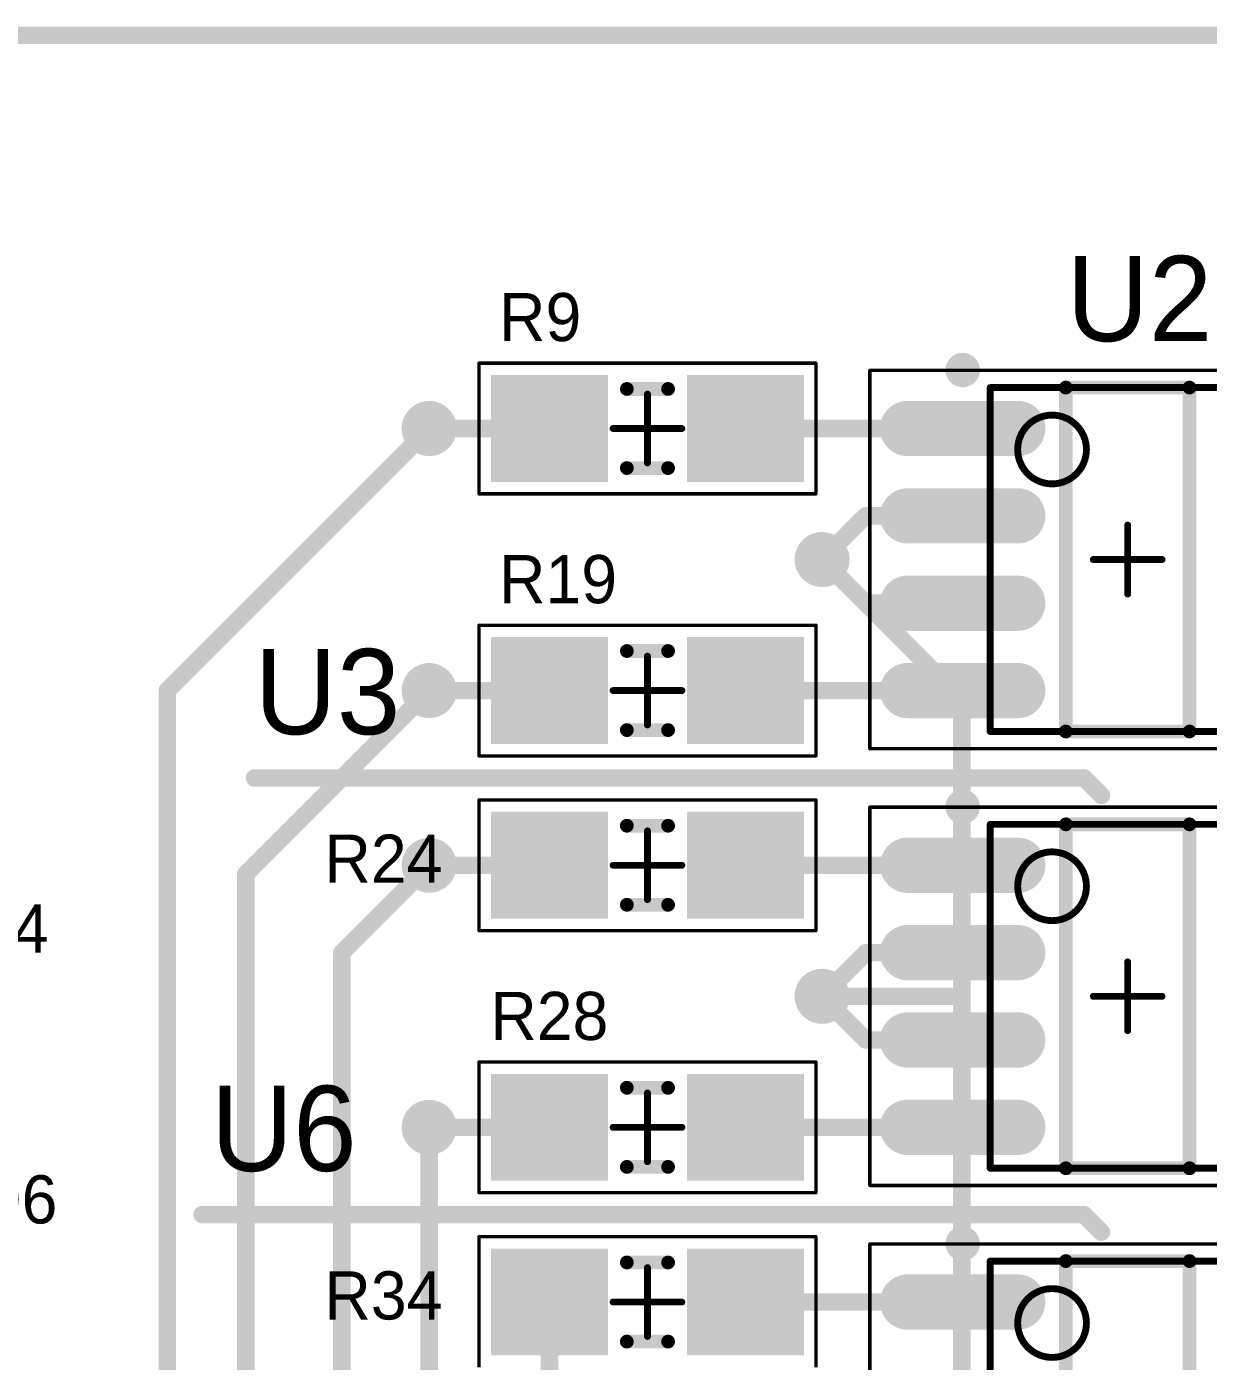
# Model space of a CAD drawing. Header units: millimetres. Extents: x 37 to 246, y 26 to 184.
# Drawn here: x 169.41 to 186.59, y 164.24 to 183.64 of the extents above; entities that cross this region are included whole.
import ezdxf

# ---------------------------------------------------------------- set-up
doc = ezdxf.new("R2010")
doc.units = ezdxf.units.MM
for name, color, linetype in [('BottomLayer', 5, 'Continuous'), ('KeepOutLayer', 6, 'Continuous'), ('Mechanical13', 56, 'Continuous'), ('Mechanical15', 56, 'Continuous'), ('MultiLayer', 9, 'Continuous'), ('TopLayer', 1, 'Continuous'), ('TopOverlay', 2, 'Continuous'), ('TopPaste', 8, 'Continuous'), ('TopSolder', 216, 'Continuous'), ('ViaHoleLayer', 16, 'Continuous')]:
    doc.layers.add(name, color=color, linetype=linetype)

msp = doc.modelspace()

# ---------------------------------------------------------------- linework, layer by layer
at = {"layer": 'BottomLayer'}
for points, const_width in [([(175.06, 177.8, 1), (175.46, 177.8, 1)], 0.4), ([(175.196, 177.8, 1), (175.323, 177.8, 1)], 0.127), ([(180.775, 175.895, 1), (181.175, 175.895, 1)], 0.4), ([(180.911, 175.895, 1), (181.038, 175.895, 1)], 0.127), ([(175.06, 173.99, 1), (175.46, 173.99, 1)], 0.4), ([(171.387, 173.99, 1), (171.513, 173.99, 1)], 0.127), ([(171.387, 173.99, 1), (171.513, 173.99, 1)], 0.127), ([(175.196, 173.99, 1), (175.323, 173.99, 1)], 0.127), ([(182.944, 173.863, 1), (183.071, 173.863, 1)], 0.127), ([(182.944, 173.863, 1), (183.071, 173.863, 1)], 0.127), ([(175.06, 171.45, 1), (175.46, 171.45, 1)], 0.4), ([(175.196, 171.45, 1), (175.323, 171.45, 1)], 0.127), ([(172.53, 171.323, 1), (172.656, 171.323, 1)], 0.127), ([(172.53, 171.323, 1), (172.656, 171.323, 1)], 0.127), ([(173.927, 170.18, 1), (174.054, 170.18, 1)], 0.127), ([(173.927, 170.18, 1), (174.054, 170.18, 1)], 0.127), ([(180.775, 169.545, 1), (181.175, 169.545, 1)], 0.4), ([(180.911, 169.545, 1), (181.038, 169.545, 1)], 0.127), ([(182.944, 169.545, 1), (183.071, 169.545, 1)], 0.127), ([(182.944, 169.545, 1), (183.071, 169.545, 1)], 0.127), ([(182.944, 169.545, 1), (183.071, 169.545, 1)], 0.127), ([(175.06, 167.64, 1), (175.46, 167.64, 1)], 0.4), ([(175.196, 167.64, 1), (175.323, 167.64, 1)], 0.127)]:
    msp.add_lwpolyline(points, format="xyb", close=True, dxfattribs=dict(at, const_width=const_width))
at = {"layer": 'BottomLayer', "const_width": 0.254}
for points in [[(171.45, 173.99), (175.26, 177.8)], [(180.975, 175.895), (183.007, 173.863)], [(171.45, 160.041), (171.45, 173.99)], [(172.593, 171.323), (175.26, 173.99)], [(183.007, 169.545), (183.007, 173.863)], [(173.99, 170.18), (175.26, 171.45)], [(172.593, 160.542), (172.593, 171.323)], [(173.99, 161.297), (173.99, 170.18)], [(180.975, 169.545), (183.007, 169.545)], [(183.007, 163.195), (183.007, 169.545)], [(175.26, 161.925), (175.26, 167.64)]]:
    msp.add_lwpolyline(points, dxfattribs=at)
at = {"layer": 'KeepOutLayer', "const_width": 0.254}
msp.add_lwpolyline([(37.465, 183.515), (245.745, 183.515)], dxfattribs=at)
at = {"layer": 'Mechanical13', "const_width": 0.1}
for points in [[(183.42, 178.395), (187.42, 178.395)], [(183.42, 173.395), (183.42, 178.395)], [(183.42, 173.395), (187.42, 173.395)], [(183.42, 167.045), (183.42, 172.045)], [(183.42, 172.045), (187.42, 172.045)], [(183.42, 167.045), (187.42, 167.045)], [(183.42, 165.695), (187.42, 165.695)], [(183.42, 160.695), (183.42, 165.695)]]:
    msp.add_lwpolyline(points, dxfattribs=at)
at = {"layer": 'Mechanical13'}
for points, const_width in [([(183.395, 178.395, 1), (183.445, 178.395, 1)], 0.05), ([(183.395, 178.395, 1), (183.445, 178.395, 1)], 0.05), ([(184.82, 177.495, 1), (183.82, 177.495, 1)], 0.1), ([(183.795, 177.495, 1), (183.845, 177.495, 1)], 0.05), ([(184.795, 177.495, 1), (184.845, 177.495, 1)], 0.05), ([(183.395, 173.395, 1), (183.445, 173.395, 1)], 0.05), ([(183.395, 173.395, 1), (183.445, 173.395, 1)], 0.05), ([(183.395, 172.045, 1), (183.445, 172.045, 1)], 0.05), ([(183.395, 172.045, 1), (183.445, 172.045, 1)], 0.05), ([(184.82, 171.145, 1), (183.82, 171.145, 1)], 0.1), ([(183.795, 171.145, 1), (183.845, 171.145, 1)], 0.05), ([(184.795, 171.145, 1), (184.845, 171.145, 1)], 0.05), ([(183.395, 167.045, 1), (183.445, 167.045, 1)], 0.05), ([(183.395, 167.045, 1), (183.445, 167.045, 1)], 0.05), ([(183.395, 165.695, 1), (183.445, 165.695, 1)], 0.05), ([(183.395, 165.695, 1), (183.445, 165.695, 1)], 0.05), ([(184.82, 164.795, 1), (183.82, 164.795, 1)], 0.1), ([(183.795, 164.795, 1), (183.845, 164.795, 1)], 0.05), ([(184.795, 164.795, 1), (184.845, 164.795, 1)], 0.05)]:
    msp.add_lwpolyline(points, format="xyb", close=True, dxfattribs=dict(at, const_width=const_width))
at = {"layer": 'Mechanical15'}
for points, const_width in [([(175.985, 178.75), (180.885, 178.75)], 0.05), ([(175.985, 176.85), (175.985, 178.75)], 0.05), ([(180.885, 176.85), (180.885, 178.75)], 0.05), ([(181.67, 178.645), (189.17, 178.645)], 0.05), ([(181.67, 173.145), (181.67, 178.645)], 0.05), ([(178.435, 177.3), (178.435, 178.3)], 0.1), ([(177.935, 177.8), (178.935, 177.8)], 0.1), ([(175.985, 176.85), (180.885, 176.85)], 0.05), ([(185.42, 175.395), (185.42, 176.395)], 0.1), ([(184.92, 175.895), (185.92, 175.895)], 0.1), ([(175.985, 173.04), (175.985, 174.94)], 0.05), ([(175.985, 174.94), (180.885, 174.94)], 0.05), ([(180.885, 173.04), (180.885, 174.94)], 0.05), ([(178.435, 173.49), (178.435, 174.49)], 0.1), ([(177.935, 173.99), (178.935, 173.99)], 0.1), ([(181.67, 173.145), (189.17, 173.145)], 0.05), ([(175.985, 173.04), (180.885, 173.04)], 0.05), ([(175.985, 172.4), (180.885, 172.4)], 0.05), ([(175.985, 170.5), (175.985, 172.4)], 0.05), ([(180.885, 170.5), (180.885, 172.4)], 0.05), ([(181.67, 166.795), (181.67, 172.295)], 0.05), ([(181.67, 172.295), (189.17, 172.295)], 0.05), ([(178.435, 170.95), (178.435, 171.95)], 0.1), ([(177.935, 171.45), (178.935, 171.45)], 0.1), ([(175.985, 170.5), (180.885, 170.5)], 0.05), ([(185.42, 169.045), (185.42, 170.045)], 0.1), ([(184.92, 169.545), (185.92, 169.545)], 0.1), ([(175.985, 166.69), (175.985, 168.59)], 0.05), ([(175.985, 168.59), (180.885, 168.59)], 0.05), ([(180.885, 166.69), (180.885, 168.59)], 0.05), ([(178.435, 167.14), (178.435, 168.14)], 0.1), ([(177.935, 167.64), (178.935, 167.64)], 0.1), ([(175.985, 166.69), (180.885, 166.69)], 0.05), ([(181.67, 166.795), (189.17, 166.795)], 0.05), ([(175.985, 166.05), (180.885, 166.05)], 0.05), ([(175.985, 164.15), (175.985, 166.05)], 0.05), ([(180.885, 164.15), (180.885, 166.05)], 0.05), ([(181.67, 165.945), (189.17, 165.945)], 0.05), ([(181.67, 160.445), (181.67, 165.945)], 0.05), ([(178.435, 164.6), (178.435, 165.6)], 0.1), ([(177.935, 165.1), (178.935, 165.1)], 0.1)]:
    msp.add_lwpolyline(points, dxfattribs=dict(at, const_width=const_width))
for points, const_width in [([(175.973, 178.75, 1), (175.997, 178.75, 1)], 0.025), ([(175.973, 178.75, 1), (175.997, 178.75, 1)], 0.025), ([(180.873, 178.75, 1), (180.897, 178.75, 1)], 0.025), ([(180.873, 178.75, 1), (180.897, 178.75, 1)], 0.025), ([(181.658, 178.645, 1), (181.682, 178.645, 1)], 0.025), ([(181.658, 178.645, 1), (181.682, 178.645, 1)], 0.025), ([(178.41, 178.3, 1), (178.46, 178.3, 1)], 0.05), ([(177.91, 177.8, 1), (177.96, 177.8, 1)], 0.05), ([(178.91, 177.8, 1), (178.96, 177.8, 1)], 0.05), ([(178.41, 177.3, 1), (178.46, 177.3, 1)], 0.05), ([(175.973, 176.85, 1), (175.997, 176.85, 1)], 0.025), ([(175.973, 176.85, 1), (175.997, 176.85, 1)], 0.025), ([(180.873, 176.85, 1), (180.897, 176.85, 1)], 0.025), ([(180.873, 176.85, 1), (180.897, 176.85, 1)], 0.025), ([(185.395, 176.395, 1), (185.445, 176.395, 1)], 0.05), ([(184.895, 175.895, 1), (184.945, 175.895, 1)], 0.05), ([(185.895, 175.895, 1), (185.945, 175.895, 1)], 0.05), ([(185.395, 175.395, 1), (185.445, 175.395, 1)], 0.05), ([(175.973, 174.94, 1), (175.997, 174.94, 1)], 0.025), ([(175.973, 174.94, 1), (175.997, 174.94, 1)], 0.025), ([(180.873, 174.94, 1), (180.897, 174.94, 1)], 0.025), ([(180.873, 174.94, 1), (180.897, 174.94, 1)], 0.025), ([(178.41, 174.49, 1), (178.46, 174.49, 1)], 0.05), ([(177.91, 173.99, 1), (177.96, 173.99, 1)], 0.05), ([(178.91, 173.99, 1), (178.96, 173.99, 1)], 0.05), ([(178.41, 173.49, 1), (178.46, 173.49, 1)], 0.05), ([(181.658, 173.145, 1), (181.682, 173.145, 1)], 0.025), ([(181.658, 173.145, 1), (181.682, 173.145, 1)], 0.025), ([(175.973, 173.04, 1), (175.997, 173.04, 1)], 0.025), ([(175.973, 173.04, 1), (175.997, 173.04, 1)], 0.025), ([(180.873, 173.04, 1), (180.897, 173.04, 1)], 0.025), ([(180.873, 173.04, 1), (180.897, 173.04, 1)], 0.025), ([(175.973, 172.4, 1), (175.997, 172.4, 1)], 0.025), ([(175.973, 172.4, 1), (175.997, 172.4, 1)], 0.025), ([(180.873, 172.4, 1), (180.897, 172.4, 1)], 0.025), ([(180.873, 172.4, 1), (180.897, 172.4, 1)], 0.025), ([(181.658, 172.295, 1), (181.682, 172.295, 1)], 0.025), ([(181.658, 172.295, 1), (181.682, 172.295, 1)], 0.025), ([(178.41, 171.95, 1), (178.46, 171.95, 1)], 0.05), ([(177.91, 171.45, 1), (177.96, 171.45, 1)], 0.05), ([(178.91, 171.45, 1), (178.96, 171.45, 1)], 0.05), ([(178.41, 170.95, 1), (178.46, 170.95, 1)], 0.05), ([(175.973, 170.5, 1), (175.997, 170.5, 1)], 0.025), ([(175.973, 170.5, 1), (175.997, 170.5, 1)], 0.025), ([(180.873, 170.5, 1), (180.897, 170.5, 1)], 0.025), ([(180.873, 170.5, 1), (180.897, 170.5, 1)], 0.025), ([(185.395, 170.045, 1), (185.445, 170.045, 1)], 0.05), ([(184.895, 169.545, 1), (184.945, 169.545, 1)], 0.05), ([(185.895, 169.545, 1), (185.945, 169.545, 1)], 0.05), ([(185.395, 169.045, 1), (185.445, 169.045, 1)], 0.05), ([(175.973, 168.59, 1), (175.997, 168.59, 1)], 0.025), ([(175.973, 168.59, 1), (175.997, 168.59, 1)], 0.025), ([(180.873, 168.59, 1), (180.897, 168.59, 1)], 0.025), ([(180.873, 168.59, 1), (180.897, 168.59, 1)], 0.025), ([(178.41, 168.14, 1), (178.46, 168.14, 1)], 0.05), ([(177.91, 167.64, 1), (177.96, 167.64, 1)], 0.05), ([(178.91, 167.64, 1), (178.96, 167.64, 1)], 0.05), ([(178.41, 167.14, 1), (178.46, 167.14, 1)], 0.05), ([(175.973, 166.69, 1), (175.997, 166.69, 1)], 0.025), ([(175.973, 166.69, 1), (175.997, 166.69, 1)], 0.025), ([(180.873, 166.69, 1), (180.897, 166.69, 1)], 0.025), ([(180.873, 166.69, 1), (180.897, 166.69, 1)], 0.025), ([(181.658, 166.795, 1), (181.682, 166.795, 1)], 0.025), ([(181.658, 166.795, 1), (181.682, 166.795, 1)], 0.025), ([(175.973, 166.05, 1), (175.997, 166.05, 1)], 0.025), ([(175.973, 166.05, 1), (175.997, 166.05, 1)], 0.025), ([(180.873, 166.05, 1), (180.897, 166.05, 1)], 0.025), ([(180.873, 166.05, 1), (180.897, 166.05, 1)], 0.025), ([(181.658, 165.945, 1), (181.682, 165.945, 1)], 0.025), ([(181.658, 165.945, 1), (181.682, 165.945, 1)], 0.025), ([(178.41, 165.6, 1), (178.46, 165.6, 1)], 0.05), ([(177.91, 165.1, 1), (177.96, 165.1, 1)], 0.05), ([(178.91, 165.1, 1), (178.96, 165.1, 1)], 0.05), ([(178.41, 164.6, 1), (178.46, 164.6, 1)], 0.05)]:
    msp.add_lwpolyline(points, format="xyb", close=True, dxfattribs=dict(at, const_width=const_width))
at = {"layer": 'MultiLayer', "const_width": 0.4}
for points in [[(175.06, 177.8, 1), (175.46, 177.8, 1)], [(180.775, 175.895, 1), (181.175, 175.895, 1)], [(175.06, 173.99, 1), (175.46, 173.99, 1)], [(175.06, 171.45, 1), (175.46, 171.45, 1)], [(180.775, 169.545, 1), (181.175, 169.545, 1)], [(175.06, 167.64, 1), (175.46, 167.64, 1)]]:
    msp.add_lwpolyline(points, format="xyb", close=True, dxfattribs=at)
at = {"layer": 'TopLayer'}
for points, const_width in [([(175.06, 177.8, 1), (175.46, 177.8, 1)], 0.4), ([(182.07, 177.8, 1), (182.37, 177.8, 1)], 0.3), ([(183.67, 177.8, 1), (183.97, 177.8, 1)], 0.3), ([(175.196, 177.8, 1), (175.323, 177.8, 1)], 0.127), ([(176.946, 177.8, 1), (177.073, 177.8, 1)], 0.127), ([(179.796, 177.8, 1), (179.923, 177.8, 1)], 0.127), ([(182.956, 177.8, 1), (183.083, 177.8, 1)], 0.127), ([(182.07, 176.53, 1), (182.37, 176.53, 1)], 0.3), ([(183.67, 176.53, 1), (183.97, 176.53, 1)], 0.3), ([(181.547, 176.53, 1), (181.673, 176.53, 1)], 0.127), ([(181.547, 176.53, 1), (181.673, 176.53, 1)], 0.127), ([(182.956, 176.53, 1), (183.083, 176.53, 1)], 0.127), ([(180.775, 175.895, 1), (181.175, 175.895, 1)], 0.4), ([(180.911, 175.895, 1), (181.038, 175.895, 1)], 0.127), ([(180.911, 175.895, 1), (181.038, 175.895, 1)], 0.127), ([(182.07, 175.26, 1), (182.37, 175.26, 1)], 0.3), ([(183.67, 175.26, 1), (183.97, 175.26, 1)], 0.3), ([(181.547, 175.26, 1), (181.673, 175.26, 1)], 0.127), ([(181.547, 175.26, 1), (181.673, 175.26, 1)], 0.127), ([(182.956, 175.26, 1), (183.083, 175.26, 1)], 0.127), ([(175.06, 173.99, 1), (175.46, 173.99, 1)], 0.4), ([(182.07, 173.99, 1), (182.37, 173.99, 1)], 0.3), ([(183.67, 173.99, 1), (183.97, 173.99, 1)], 0.3), ([(175.196, 173.99, 1), (175.323, 173.99, 1)], 0.127), ([(176.946, 173.99, 1), (177.073, 173.99, 1)], 0.127), ([(179.796, 173.99, 1), (179.923, 173.99, 1)], 0.127), ([(182.956, 173.99, 1), (183.083, 173.99, 1)], 0.127), ([(175.06, 171.45, 1), (175.46, 171.45, 1)], 0.4), ([(182.07, 171.45, 1), (182.37, 171.45, 1)], 0.3), ([(183.67, 171.45, 1), (183.97, 171.45, 1)], 0.3), ([(175.196, 171.45, 1), (175.323, 171.45, 1)], 0.127), ([(176.946, 171.45, 1), (177.073, 171.45, 1)], 0.127), ([(179.796, 171.45, 1), (179.923, 171.45, 1)], 0.127), ([(182.956, 171.45, 1), (183.083, 171.45, 1)], 0.127), ([(182.07, 170.18, 1), (182.37, 170.18, 1)], 0.3), ([(183.67, 170.18, 1), (183.97, 170.18, 1)], 0.3), ([(181.547, 170.18, 1), (181.673, 170.18, 1)], 0.127), ([(181.547, 170.18, 1), (181.673, 170.18, 1)], 0.127), ([(182.956, 170.18, 1), (183.083, 170.18, 1)], 0.127), ([(180.775, 169.545, 1), (181.175, 169.545, 1)], 0.4), ([(180.911, 169.545, 1), (181.038, 169.545, 1)], 0.127), ([(180.911, 169.545, 1), (181.038, 169.545, 1)], 0.127), ([(182.07, 168.91, 1), (182.37, 168.91, 1)], 0.3), ([(183.67, 168.91, 1), (183.97, 168.91, 1)], 0.3), ([(181.547, 168.91, 1), (181.673, 168.91, 1)], 0.127), ([(181.547, 168.91, 1), (181.673, 168.91, 1)], 0.127), ([(182.956, 168.91, 1), (183.083, 168.91, 1)], 0.127), ([(175.06, 167.64, 1), (175.46, 167.64, 1)], 0.4), ([(182.07, 167.64, 1), (182.37, 167.64, 1)], 0.3), ([(183.67, 167.64, 1), (183.97, 167.64, 1)], 0.3), ([(175.196, 167.64, 1), (175.323, 167.64, 1)], 0.127), ([(176.946, 167.64, 1), (177.073, 167.64, 1)], 0.127), ([(179.796, 167.64, 1), (179.923, 167.64, 1)], 0.127), ([(182.956, 167.64, 1), (183.083, 167.64, 1)], 0.127), ([(182.07, 165.1, 1), (182.37, 165.1, 1)], 0.3), ([(183.67, 165.1, 1), (183.97, 165.1, 1)], 0.3), ([(176.946, 165.1, 1), (177.073, 165.1, 1)], 0.127), ([(179.796, 165.1, 1), (179.923, 165.1, 1)], 0.127), ([(182.956, 165.1, 1), (183.083, 165.1, 1)], 0.127)]:
    msp.add_lwpolyline(points, format="xyb", close=True, dxfattribs=dict(at, const_width=const_width))
for points, const_width in [([(182.22, 177.8), (183.82, 177.8)], 0.6), ([(175.26, 177.8), (177.01, 177.8)], 0.254), ([(179.86, 177.8), (183.02, 177.8)], 0.254), ([(182.22, 176.53), (183.82, 176.53)], 0.6), ([(180.975, 175.895), (181.61, 176.53)], 0.254), ([(181.61, 176.53), (183.02, 176.53)], 0.254), ([(180.975, 175.895), (181.61, 175.26)], 0.254), ([(182.22, 175.26), (183.82, 175.26)], 0.6), ([(181.61, 175.26), (183.02, 175.26)], 0.254), ([(182.22, 173.99), (183.82, 173.99)], 0.6), ([(175.26, 173.99), (177.01, 173.99)], 0.254), ([(179.86, 173.99), (183.02, 173.99)], 0.254), ([(182.22, 171.45), (183.82, 171.45)], 0.6), ([(175.26, 171.45), (177.01, 171.45)], 0.254), ([(179.86, 171.45), (183.02, 171.45)], 0.254), ([(182.22, 170.18), (183.82, 170.18)], 0.6), ([(180.975, 169.545), (181.61, 170.18)], 0.254), ([(181.61, 170.18), (183.02, 170.18)], 0.254), ([(180.975, 169.545), (181.61, 168.91)], 0.254), ([(182.22, 168.91), (183.82, 168.91)], 0.6), ([(181.61, 168.91), (183.02, 168.91)], 0.254), ([(182.22, 167.64), (183.82, 167.64)], 0.6), ([(175.26, 167.64), (177.01, 167.64)], 0.254), ([(179.86, 167.64), (183.02, 167.64)], 0.254), ([(182.22, 165.1), (183.82, 165.1)], 0.6), ([(177.01, 163.604), (177.01, 165.1)], 0.254), ([(179.86, 165.1), (183.02, 165.1)], 0.254)]:
    msp.add_lwpolyline(points, dxfattribs=dict(at, const_width=const_width))
for points in [[(177.76, 177.125), (177.76, 178.475), (176.26, 177.125), (176.26, 178.475)], [(180.61, 177.125), (180.61, 178.475), (179.11, 177.125), (179.11, 178.475)], [(177.76, 173.315), (177.76, 174.665), (176.26, 173.315), (176.26, 174.665)], [(180.61, 173.315), (180.61, 174.665), (179.11, 173.315), (179.11, 174.665)], [(177.76, 170.775), (177.76, 172.125), (176.26, 170.775), (176.26, 172.125)], [(180.61, 170.775), (180.61, 172.125), (179.11, 170.775), (179.11, 172.125)], [(177.76, 166.965), (177.76, 168.315), (176.26, 166.965), (176.26, 168.315)], [(180.61, 166.965), (180.61, 168.315), (179.11, 166.965), (179.11, 168.315)], [(176.26, 165.775), (176.26, 164.425), (177.76, 165.775), (177.76, 164.425)], [(179.11, 165.775), (179.11, 164.425), (180.61, 165.775), (180.61, 164.425)]]:
    msp.add_solid(points, dxfattribs=at)
at = {"layer": 'TopOverlay'}
for points, const_width in [([(183.145, 178.65, 1), (182.895, 178.65, 1)], 0.25), ([(182.832, 178.65, 1), (182.957, 178.65, 1)], 0.125), ([(183.083, 178.65, 1), (183.207, 178.65, 1)], 0.125), ([(178.085, 178.375, 1), (178.185, 178.375, 1)], 0.1), ([(178.685, 178.375, 1), (178.785, 178.375, 1)], 0.1), ([(184.47, 178.395, 1), (184.57, 178.395, 1)], 0.1), ([(184.47, 178.395, 1), (184.57, 178.395, 1)], 0.1), ([(186.27, 178.395, 1), (186.37, 178.395, 1)], 0.1), ([(186.27, 178.395, 1), (186.37, 178.395, 1)], 0.1), ([(178.085, 177.225, 1), (178.185, 177.225, 1)], 0.1), ([(178.685, 177.225, 1), (178.785, 177.225, 1)], 0.1), ([(178.085, 174.565, 1), (178.185, 174.565, 1)], 0.1), ([(178.685, 174.565, 1), (178.785, 174.565, 1)], 0.1), ([(178.085, 173.415, 1), (178.185, 173.415, 1)], 0.1), ([(178.685, 173.415, 1), (178.785, 173.415, 1)], 0.1), ([(184.47, 173.395, 1), (184.57, 173.395, 1)], 0.1), ([(184.47, 173.395, 1), (184.57, 173.395, 1)], 0.1), ([(186.27, 173.395, 1), (186.37, 173.395, 1)], 0.1), ([(186.27, 173.395, 1), (186.37, 173.395, 1)], 0.1), ([(172.656, 172.72, 1), (172.784, 172.72, 1)], 0.127), ([(184.721, 172.72, 1), (184.849, 172.72, 1)], 0.127), ([(184.721, 172.72, 1), (184.849, 172.72, 1)], 0.127), ([(183.145, 172.3, 1), (182.895, 172.3, 1)], 0.25), ([(184.976, 172.466, 1), (185.102, 172.466, 1)], 0.127), ([(182.832, 172.3, 1), (182.957, 172.3, 1)], 0.125), ([(183.083, 172.3, 1), (183.207, 172.3, 1)], 0.125), ([(178.085, 172.025, 1), (178.185, 172.025, 1)], 0.1), ([(178.685, 172.025, 1), (178.785, 172.025, 1)], 0.1), ([(184.47, 172.045, 1), (184.57, 172.045, 1)], 0.1), ([(184.47, 172.045, 1), (184.57, 172.045, 1)], 0.1), ([(186.27, 172.045, 1), (186.37, 172.045, 1)], 0.1), ([(186.27, 172.045, 1), (186.37, 172.045, 1)], 0.1), ([(178.085, 170.875, 1), (178.185, 170.875, 1)], 0.1), ([(178.685, 170.875, 1), (178.785, 170.875, 1)], 0.1), ([(178.085, 168.215, 1), (178.185, 168.215, 1)], 0.1), ([(178.685, 168.215, 1), (178.785, 168.215, 1)], 0.1), ([(178.085, 167.065, 1), (178.185, 167.065, 1)], 0.1), ([(178.685, 167.065, 1), (178.785, 167.065, 1)], 0.1), ([(184.47, 167.045, 1), (184.57, 167.045, 1)], 0.1), ([(184.47, 167.045, 1), (184.57, 167.045, 1)], 0.1), ([(186.27, 167.045, 1), (186.37, 167.045, 1)], 0.1), ([(186.27, 167.045, 1), (186.37, 167.045, 1)], 0.1), ([(171.894, 166.37, 1), (172.022, 166.37, 1)], 0.127), ([(184.721, 166.37, 1), (184.849, 166.37, 1)], 0.127), ([(184.721, 166.37, 1), (184.849, 166.37, 1)], 0.127), ([(183.145, 165.95, 1), (182.895, 165.95, 1)], 0.25), ([(184.976, 166.116, 1), (185.102, 166.116, 1)], 0.127), ([(182.832, 165.95, 1), (182.957, 165.95, 1)], 0.125), ([(183.083, 165.95, 1), (183.207, 165.95, 1)], 0.125), ([(178.085, 165.675, 1), (178.185, 165.675, 1)], 0.1), ([(178.685, 165.675, 1), (178.785, 165.675, 1)], 0.1), ([(184.47, 165.695, 1), (184.57, 165.695, 1)], 0.1), ([(184.47, 165.695, 1), (184.57, 165.695, 1)], 0.1), ([(186.27, 165.695, 1), (186.37, 165.695, 1)], 0.1), ([(186.27, 165.695, 1), (186.37, 165.695, 1)], 0.1), ([(178.085, 164.525, 1), (178.185, 164.525, 1)], 0.1), ([(178.685, 164.525, 1), (178.785, 164.525, 1)], 0.1)]:
    msp.add_lwpolyline(points, format="xyb", close=True, dxfattribs=dict(at, const_width=const_width))
for points, const_width in [([(178.135, 178.375), (178.735, 178.375)], 0.2), ([(184.52, 178.395), (186.32, 178.395)], 0.2), ([(184.52, 173.395), (184.52, 178.395)], 0.2), ([(186.32, 173.395), (186.32, 178.395)], 0.2), ([(178.135, 177.225), (178.735, 177.225)], 0.2), ([(178.135, 174.565), (178.735, 174.565)], 0.2), ([(178.135, 173.415), (178.735, 173.415)], 0.2), ([(184.52, 173.395), (186.32, 173.395)], 0.2), ([(172.72, 172.72), (184.785, 172.72)], 0.254), ([(184.785, 172.72), (185.039, 172.466)], 0.254), ([(178.135, 172.025), (178.735, 172.025)], 0.2), ([(184.52, 167.045), (184.52, 172.045)], 0.2), ([(184.52, 172.045), (186.32, 172.045)], 0.2), ([(186.32, 167.045), (186.32, 172.045)], 0.2), ([(178.135, 170.875), (178.735, 170.875)], 0.2), ([(178.135, 168.215), (178.735, 168.215)], 0.2), ([(178.135, 167.065), (178.735, 167.065)], 0.2), ([(184.52, 167.045), (186.32, 167.045)], 0.2), ([(171.958, 166.37), (184.785, 166.37)], 0.254), ([(184.785, 166.37), (185.039, 166.116)], 0.254), ([(178.135, 165.675), (178.735, 165.675)], 0.2), ([(184.52, 165.695), (186.32, 165.695)], 0.2), ([(184.52, 160.695), (184.52, 165.695)], 0.2), ([(186.32, 160.695), (186.32, 165.695)], 0.2), ([(178.135, 164.525), (178.735, 164.525)], 0.2)]:
    msp.add_lwpolyline(points, dxfattribs=dict(at, const_width=const_width))
at = {"layer": 'TopPaste', "const_width": 0.6}
for points in [[(182.22, 177.8), (183.82, 177.8)], [(182.22, 176.53), (183.82, 176.53)], [(182.22, 175.26), (183.82, 175.26)], [(182.22, 173.99), (183.82, 173.99)], [(182.22, 171.45), (183.82, 171.45)], [(182.22, 170.18), (183.82, 170.18)], [(182.22, 168.91), (183.82, 168.91)], [(182.22, 167.64), (183.82, 167.64)], [(182.22, 165.1), (183.82, 165.1)]]:
    msp.add_lwpolyline(points, dxfattribs=at)
at = {"layer": 'TopPaste', "const_width": 0.3}
for points in [[(182.07, 177.8, 1), (182.37, 177.8, 1)], [(183.67, 177.8, 1), (183.97, 177.8, 1)], [(182.07, 176.53, 1), (182.37, 176.53, 1)], [(183.67, 176.53, 1), (183.97, 176.53, 1)], [(182.07, 175.26, 1), (182.37, 175.26, 1)], [(183.67, 175.26, 1), (183.97, 175.26, 1)], [(182.07, 173.99, 1), (182.37, 173.99, 1)], [(183.67, 173.99, 1), (183.97, 173.99, 1)], [(182.07, 171.45, 1), (182.37, 171.45, 1)], [(183.67, 171.45, 1), (183.97, 171.45, 1)], [(182.07, 170.18, 1), (182.37, 170.18, 1)], [(183.67, 170.18, 1), (183.97, 170.18, 1)], [(182.07, 168.91, 1), (182.37, 168.91, 1)], [(183.67, 168.91, 1), (183.97, 168.91, 1)], [(182.07, 167.64, 1), (182.37, 167.64, 1)], [(183.67, 167.64, 1), (183.97, 167.64, 1)], [(182.07, 165.1, 1), (182.37, 165.1, 1)], [(183.67, 165.1, 1), (183.97, 165.1, 1)]]:
    msp.add_lwpolyline(points, format="xyb", close=True, dxfattribs=at)
at = {"layer": 'TopPaste'}
for points in [[(177.76, 177.125), (177.76, 178.475), (176.26, 177.125), (176.26, 178.475)], [(180.61, 177.125), (180.61, 178.475), (179.11, 177.125), (179.11, 178.475)], [(177.76, 173.315), (177.76, 174.665), (176.26, 173.315), (176.26, 174.665)], [(180.61, 173.315), (180.61, 174.665), (179.11, 173.315), (179.11, 174.665)], [(177.76, 170.775), (177.76, 172.125), (176.26, 170.775), (176.26, 172.125)], [(180.61, 170.775), (180.61, 172.125), (179.11, 170.775), (179.11, 172.125)], [(177.76, 166.965), (177.76, 168.315), (176.26, 166.965), (176.26, 168.315)], [(180.61, 166.965), (180.61, 168.315), (179.11, 166.965), (179.11, 168.315)], [(176.26, 165.775), (176.26, 164.425), (177.76, 165.775), (177.76, 164.425)], [(179.11, 165.775), (179.11, 164.425), (180.61, 165.775), (180.61, 164.425)]]:
    msp.add_solid(points, dxfattribs=at)
at = {"layer": 'TopSolder', "const_width": 0.803}
for points in [[(182.22, 177.8), (183.82, 177.8)], [(182.22, 176.53), (183.82, 176.53)], [(182.22, 175.26), (183.82, 175.26)], [(182.22, 173.99), (183.82, 173.99)], [(182.22, 171.45), (183.82, 171.45)], [(182.22, 170.18), (183.82, 170.18)], [(182.22, 168.91), (183.82, 168.91)], [(182.22, 167.64), (183.82, 167.64)], [(182.22, 165.1), (183.82, 165.1)]]:
    msp.add_lwpolyline(points, dxfattribs=at)
at = {"layer": 'TopSolder', "const_width": 0.402}
for points in [[(182.019, 177.8, 1), (182.421, 177.8, 1)], [(183.619, 177.8, 1), (184.021, 177.8, 1)], [(182.019, 176.53, 1), (182.421, 176.53, 1)], [(183.619, 176.53, 1), (184.021, 176.53, 1)], [(182.019, 175.26, 1), (182.421, 175.26, 1)], [(183.619, 175.26, 1), (184.021, 175.26, 1)], [(182.019, 173.99, 1), (182.421, 173.99, 1)], [(183.619, 173.99, 1), (184.021, 173.99, 1)], [(182.019, 171.45, 1), (182.421, 171.45, 1)], [(183.619, 171.45, 1), (184.021, 171.45, 1)], [(182.019, 170.18, 1), (182.421, 170.18, 1)], [(183.619, 170.18, 1), (184.021, 170.18, 1)], [(182.019, 168.91, 1), (182.421, 168.91, 1)], [(183.619, 168.91, 1), (184.021, 168.91, 1)], [(182.019, 167.64, 1), (182.421, 167.64, 1)], [(183.619, 167.64, 1), (184.021, 167.64, 1)], [(182.019, 165.1, 1), (182.421, 165.1, 1)], [(183.619, 165.1, 1), (184.021, 165.1, 1)]]:
    msp.add_lwpolyline(points, format="xyb", close=True, dxfattribs=at)
at = {"layer": 'TopSolder'}
for points in [[(177.862, 177.023), (177.862, 178.577), (176.158, 177.023), (176.158, 178.577)], [(180.712, 177.023), (180.712, 178.577), (179.008, 177.023), (179.008, 178.577)], [(177.862, 173.213), (177.862, 174.767), (176.158, 173.213), (176.158, 174.767)], [(180.712, 173.213), (180.712, 174.767), (179.008, 173.213), (179.008, 174.767)], [(177.862, 170.673), (177.862, 172.227), (176.158, 170.673), (176.158, 172.227)], [(180.712, 170.673), (180.712, 172.227), (179.008, 170.673), (179.008, 172.227)], [(177.862, 166.863), (177.862, 168.417), (176.158, 166.863), (176.158, 168.417)], [(180.712, 166.863), (180.712, 168.417), (179.008, 166.863), (179.008, 168.417)], [(176.158, 165.877), (176.158, 164.323), (177.862, 165.877), (177.862, 164.323)], [(179.008, 165.877), (179.008, 164.323), (180.712, 165.877), (180.712, 164.323)]]:
    msp.add_solid(points, dxfattribs=at)
at = {"layer": 'ViaHoleLayer', "const_width": 0.2}
for points in [[(175.16, 177.8, 1), (175.36, 177.8, 1)], [(180.875, 175.895, 1), (181.075, 175.895, 1)], [(175.16, 173.99, 1), (175.36, 173.99, 1)], [(175.16, 171.45, 1), (175.36, 171.45, 1)], [(180.875, 169.545, 1), (181.075, 169.545, 1)], [(175.16, 167.64, 1), (175.36, 167.64, 1)]]:
    msp.add_lwpolyline(points, format="xyb", close=True, dxfattribs=at)

# ---------------------------------------------------------------- texts
at = {"layer": 'TopOverlay'}
for s, height, p in [('U2', 1.24, (184.531, 179.07)), ('R9', 0.7, (176.276, 179.07)), ('R19', 0.7, (176.276, 175.26)), ('U3', 1.24, (172.72, 173.355)), ('R24', 0.7, (173.736, 171.196)), ('R28', 0.7, (176.149, 168.91)), ('U6', 1.24, (172.085, 167.005)), ('R34', 0.7, (173.736, 164.846))]:
    msp.add_text(s, height=height, dxfattribs=at).set_placement(p)
for s, p in [('D4', (168.529, 170.18)), ('D6', (168.656, 166.243))]:
    msp.add_text(s, height=0.7, rotation=360, dxfattribs=at).set_placement(p)

doc.saveas('drawing.dxf')
